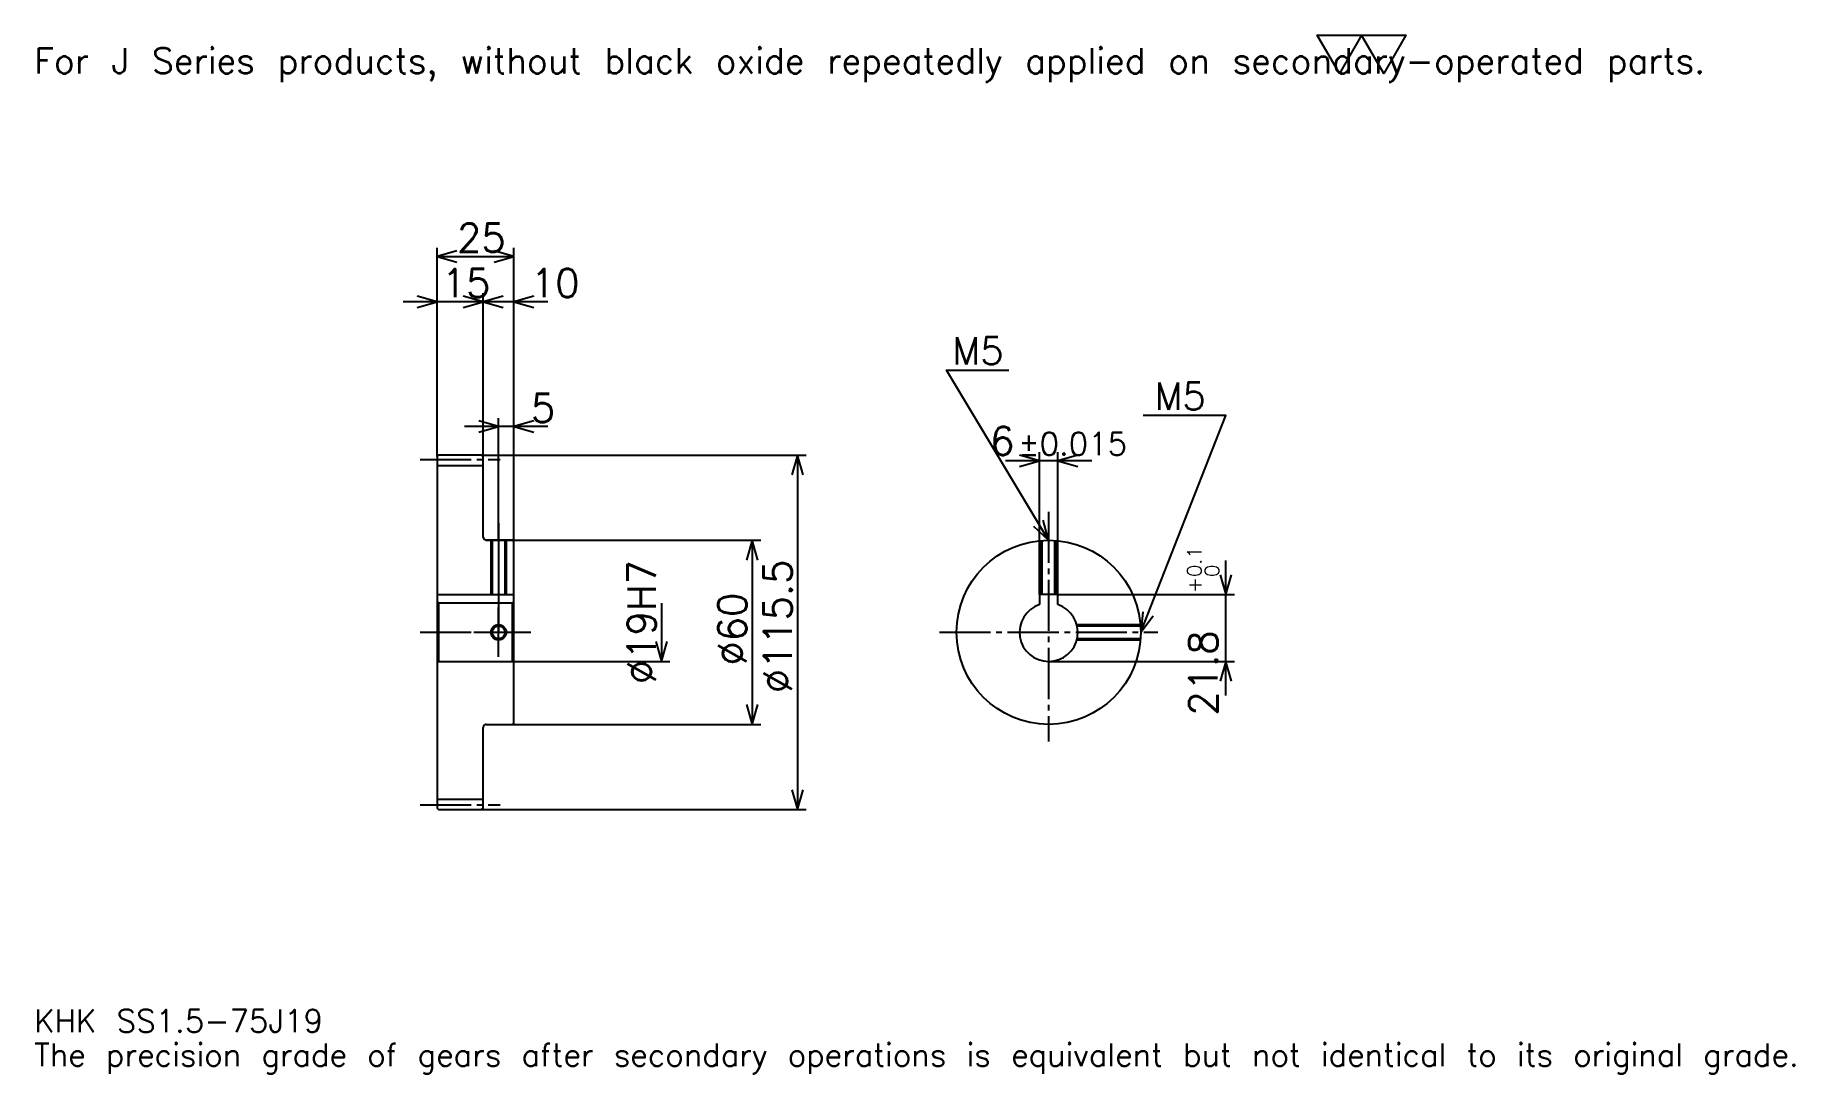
# Model space of a CAD drawing. Extents: x 19 to 592, y 7 to 345.
import ezdxf

# ---------------------------------------------------------------- set-up
doc = ezdxf.new("R2010")
doc.units = 0
doc.linetypes.add('DASHDOT', pattern=[22.173913, 16.630435, -1.847826, 1.847826, -1.847826])
doc.layers.get('0').update_dxf_attribs({"linetype": 'CONTINUOUS'})
doc.layers.add('DASHDOT', color=6, linetype='DASHDOT')
doc.styles.add('KANJI', font='TXT', dxfattribs={"bigfont": 'BIGFONT'})

msp = doc.modelspace()

# ---------------------------------------------------------------- linework, layer by layer
at = {"color": 5}
for p, q in [((149.67392, 208.347824), (149.67392, 275.793457)), ((174.67392, 208.347824), (174.67392, 275.793457)), ((149.67392, 273.021729), (174.67392, 273.021729)), ((175.76088, 258.239136), (138.58696, 258.239136)), ((185.76088, 258.239136), (153.58696, 258.239136)), ((164.67392, 208.347824), (164.67392, 261.010864)), ((169.67392, 208.347824), (169.67392, 220.358688)), ((185.76088, 217.586945), (158.58696, 217.586945)), ((149.67392, 207.847824), (149.67392, 208.347824)), ((164.17392, 208.347824), (174.67392, 208.347824)), ((164.67392, 207.847824), (164.67392, 208.347824)), ((169.67392, 180.597824), (169.67392, 208.347824)), ((169.67392, 180.597824), (169.67392, 208.347824)), ((174.67392, 208.347824), (269.836975, 208.347824)), ((174.67392, 180.097824), (174.67392, 208.347824)), ((267.065216, 208.347824), (267.065216, 92.847824)), ((362.891296, 206.467392), (334.717407, 206.467392)), ((345.804352, 162.897827), (345.804352, 209.239136)), ((351.804352, 162.897827), (351.804352, 209.239136)), ((165.67392, 180.597824), (174.67392, 180.597824)), ((174.67392, 180.597824), (255.054352, 180.597824)), ((252.282623, 180.597824), (252.282623, 120.597824)), ((406.521759, 130.010864), (406.521759, 173.984787)), ((351.804352, 162.897827), (409.293488, 162.897827)), ((222.717407, 160.097824), (222.717407, 141.097824)), ((174.67392, 141.097824), (225.489136, 141.097824)), ((348.804352, 141.097824), (409.293488, 141.097824)), ((165.67392, 120.597824), (174.67392, 120.597824)), ((174.67392, 120.597824), (255.054352, 120.597824)), ((164.17392, 92.847824), (174.67392, 92.847824)), ((174.67392, 92.847824), (269.836975, 92.847824))]:
    msp.add_line(p, q, dxfattribs=at)
at = {"color": 4}
for p, q in [((149.67392, 204.972824), (164.67392, 204.972824)), ((149.67392, 162.897827), (174.67392, 162.897827)), ((174.17392, 160.097824), (174.67392, 160.597824)), ((150.17392, 160.097824), (150.17392, 141.097824)), ((174.17392, 141.097824), (174.67392, 140.597824)), ((149.67392, 96.222824), (164.67392, 96.222824))]:
    msp.add_line(p, q, dxfattribs=at)
at = {"color": 7}
msp.add_lwpolyline([(443.478271, 332.608704), (436.271759, 345.100006), (465.097839, 345.100006), (457.891327, 332.608704), (450.684784, 345.100006), (443.478271, 332.608704)], dxfattribs=at)
at = {"color": 5}
for points in [[(156.141312, 274.869568), (149.67392, 273.021729), (156.141312, 271.17392)], [(168.206528, 271.17392), (174.67392, 273.021729), (168.206528, 274.869568)], [(143.206528, 256.391296), (149.67392, 258.239136), (143.206528, 260.086945)], [(158.206528, 256.391296), (164.67392, 258.239136), (158.206528, 260.086945)], [(171.141312, 260.086945), (164.67392, 258.239136), (171.141312, 256.391296)], [(181.141312, 260.086945), (174.67392, 258.239136), (181.141312, 256.391296)], [(348.804352, 180.597824), (315.543488, 236.032608), (335.869568, 236.032608)], [(163.206528, 215.739136), (169.67392, 217.586945), (163.206528, 219.434784)], [(181.141312, 219.434784), (174.67392, 217.586945), (181.141312, 215.739136)], [(378.804352, 150.597824), (406.521759, 221.25), (379.543518, 221.25)], [(268.913055, 201.880432), (267.065216, 208.347824), (265.217407, 201.880432)], [(339.336975, 204.619568), (345.804352, 206.467392), (339.336975, 208.315216)], [(358.271729, 208.315216), (351.804352, 206.467392), (358.271729, 204.619568)], [(343.892395, 185.192871), (348.804352, 180.597824), (347.061401, 187.094269)], [(254.130432, 174.130432), (252.282623, 180.597824), (250.434784, 174.130432)], [(404.67395, 169.365219), (406.521759, 162.897827), (408.369598, 169.365219)], [(379.446106, 157.29332), (378.804352, 150.597824), (382.886475, 155.943634)], [(220.869568, 147.565216), (222.717407, 141.097824), (224.565216, 147.565216)], [(408.369598, 134.630432), (406.521759, 141.097824), (404.67395, 134.630432)], [(250.434784, 127.065216), (252.282623, 120.597824), (254.130432, 127.065216)], [(265.217407, 99.315216), (267.065216, 92.847824), (268.913055, 99.315216)]]:
    msp.add_lwpolyline(points, dxfattribs=at)
at = {"color": 4}
for points in [[(164.67392, 181.597824), (164.67392, 207.847824), (164.17392, 208.347824), (150.17392, 208.347824), (149.67392, 207.847824), (149.67392, 140.597824)], [(165.67392, 120.597824), (174.17392, 120.597824), (174.67392, 121.097824), (174.67392, 180.097824), (174.17392, 180.597824), (165.67392, 180.597824)], [(167.17392, 180.597824), (167.17392, 162.897827)], [(167.608917, 180.597824), (167.608917, 162.897827)], [(171.738922, 180.597824), (171.738922, 162.897827)], [(172.17392, 180.597824), (172.17392, 162.897827)], [(346.304352, 162.897827), (346.304352, 180.493469)], [(346.739349, 162.897827), (346.739349, 180.526672)], [(350.869354, 162.897827), (350.869354, 180.526672)], [(351.304352, 162.897827), (351.304352, 180.493469)], [(149.67392, 140.597824), (150.17392, 141.097824), (174.17392, 141.097824), (174.17392, 160.097824), (150.17392, 160.097824), (149.67392, 160.597824)], [(351.804352, 159.611694), (351.804352, 162.897827), (345.804352, 162.897827), (345.804352, 159.611694)], [(357.969482, 153.097824), (378.700012, 153.097824)], [(358.077209, 152.662827), (378.733215, 152.662827)], [(357.969482, 148.097824), (378.700012, 148.097824)], [(358.077209, 148.532822), (378.733215, 148.532822)], [(149.67392, 140.597824), (149.67392, 93.347824), (150.17392, 92.847824), (164.17392, 92.847824), (164.67392, 93.347824), (164.67392, 119.597824)]]:
    msp.add_lwpolyline(points, dxfattribs=at)
for centre, radius in [((348.804352, 150.597824), 30), ((169.67392, 150.597824), 2.065)]:
    msp.add_circle(centre, radius, dxfattribs=at)
at = {"color": 7}
msp.add_circle((169.67392, 150.597824), 2.5, dxfattribs=at)
at = {"color": 4}
for centre, radius, start, end in [((165.67392, 181.597824), 1, 180, 270), ((348.804352, 150.597824), 9.5, 108.408480326, 71.591519674), ((165.67392, 119.597824), 1, 90, 180)]:
    msp.add_arc(centre, radius, start, end, dxfattribs=at)
at = {"layer": 'DASHDOT', "color": 7}
for p, q in [((144.130447, 206.847824), (170.217392, 206.847824)), ((348.804352, 189.83696), (348.804352, 115.054344)), ((169.67392, 180.597824), (169.67392, 150.597824)), ((144.130447, 150.597824), (180.217392, 150.597824)), ((313.260864, 150.597824), (384.347839, 150.597824)), ((144.130447, 94.347824), (170.217392, 94.347824))]:
    msp.add_line(p, q, dxfattribs=at)
for points in [[(169.67392, 186.141296), (169.67392, 157.35434)], [(169.67392, 142.554352), (169.67392, 158.641296)], [(161.630447, 150.597824), (177.717392, 150.597824)]]:
    msp.add_lwpolyline(points, dxfattribs=at)

# ---------------------------------------------------------------- texts
at = {"color": 7, "style": 'KANJI'}
for s, height, p in [('For J Series products, without black oxide repeatedly applied on secondary-operated parts.', 8.315217, (18.47826, 332.608704)), ('25', 9.23913, (156.168488, 274.5)), ('15', 9.23913, (151.168488, 259.717407)), ('10', 9.23913, (180.217392, 259.717407)), ('M5', 8.869566, (317.391296, 237.880432)), ('M5', 8.869566, (383.239136, 223.097824)), ('5', 9.23913, (180.217392, 219.065216)), ('6', 9.23913, (329.732971, 208.315216)), ('%%p0.015', 7.391304, (338.87854, 208.315216)), ('KHK SS1.5-75J19', 7.391304, (18.47826, 20.326086)), ('The precision grade of gears after secondary operations is equivalent but not identical to its original grade.', 7.391304, (18.47826, 9.23913))]:
    msp.add_text(s, height=height, dxfattribs=at).set_placement(p)
for s, height, p in [('%%c19H7', 9.23913, (220.869568, 133.736404)), ('%%c115.5', 9.23913, (265.217407, 130.733704)), ('0.1', 4.619565, (398.576111, 168.638275)), ('0', 4.619565, (404.304382, 168.638275)), ('+', 4.619565, (398.576111, 163.464371)), ('%%c60', 9.23913, (250.434784, 139.741852)), ('21.8', 9.23913, (403.75, 123.473755))]:
    msp.add_text(s, height=height, rotation=90, dxfattribs=at).set_placement(p)

doc.saveas('drawing.dxf')
